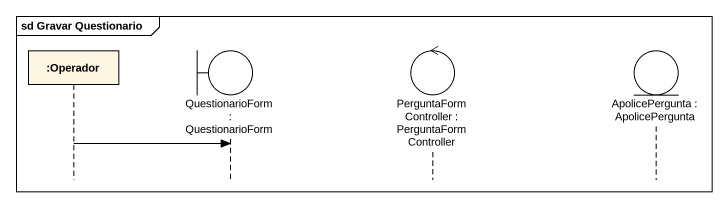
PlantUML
@startuml
mainframe sd Gravar Questionario
hide footbox
participant ":Operador" as Operador
boundary "QuestionarioForm : QuestionarioForm" as QuestionarioForm
control "PerguntaFormController : PerguntaFormController" as PerguntaFormController
entity "ApolicePergunta : ApolicePergunta" as ApolicePergunta

Operador -> QuestionarioForm
@enduml
